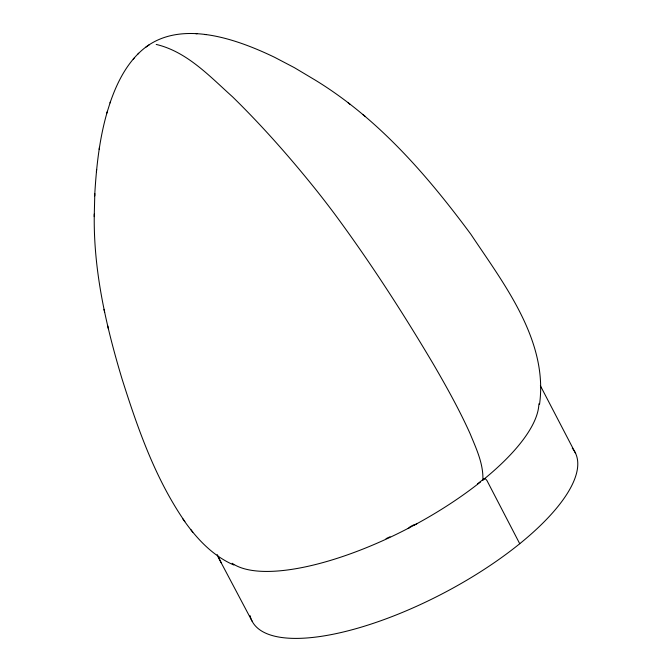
<?xml version="1.0" encoding="UTF-8"?>
<svg xmlns="http://www.w3.org/2000/svg" width="672" height="672" viewBox="0 0 672 672"><rect width="100%" height="100%" fill="white"/><g stroke="black" fill="none" stroke-linecap="round" stroke-linejoin="round"><path stroke-width="1.01" d="M184.876 521.615C155.173 478.54 137.726 428.45 122.044 378.932C105.941 325.458 93.299 270.169 94.282 213.998M94.76 195.905L94.811 193.477C96.474 165.824 99.54 138.029 107.386 111.376M94.231 216.628L94.811 193.477M538.885 403.788A175.879 61.597 -27.6 0 1 482.874 480.052C483.529 463.688 476.12 448.358 470.064 433.566C459.463 410.038 446.897 387.45 433.961 365.148C403.183 313.169 370.364 262.332 334.463 213.738A472.24 220.5 51 0 0 316.63 190.613C290.396 157.836 262.592 126.252 232.596 96.86C209.79 76.448 187.051 51.702 156.206 44.428M96.365 171.746L96.659 169.436M99.17 149.411L99.431 147.361M539.54 404.359C548.327 340.78 504 284.063 470.921 234.352C427.35 175.484 378.302 118.608 315.151 80.06L294.386 67.662L274.504 57.246C234.629 38.077 174.46 16.674 137.987 53.987M110.04 102.942C116.222 84.79 124.874 66.864 138.692 53.231M106.84 113.114L110.527 101.38M482.874 480.052L485.041 478.414L486.931 480.497L519.733 543.724M133.216 59.144L134.148 58.145M477.54 483.874L483.672 479.01M149.453 44.621L145.942 47.09M407.845 528.528L417.245 523.505M409.777 526.957L413.675 524.882M386.064 538.65L390.037 536.794M195.754 33.659L197.039 33.776M204.666 34.482L206.186 34.616M233.89 565.026C212.344 555.752 195.947 537.827 182.843 518.876M348.214 102.858L350.322 104.538M362.704 114.408L364.93 116.18M190.764 529.511L192.772 532.224M540.364 385.703L575.652 453.508M217.165 554.568L221.18 562.682M219.677 559.927L252.059 621.113M218.148 557.13L219.652 559.885M103.984 309.338L104.656 312.278M107.738 325.895L108.427 328.91M480.505 481.958A175.879 61.597 -27.6 0 1 414.254 525.143M409.634 527.596A175.879 61.597 -27.6 0 1 232.151 563.262M572.25 448.148A182.23 63.815 -27.6 0 1 442.117 593.888A182.23 63.815 -27.6 0 1 250.076 615.644"/></g></svg>
